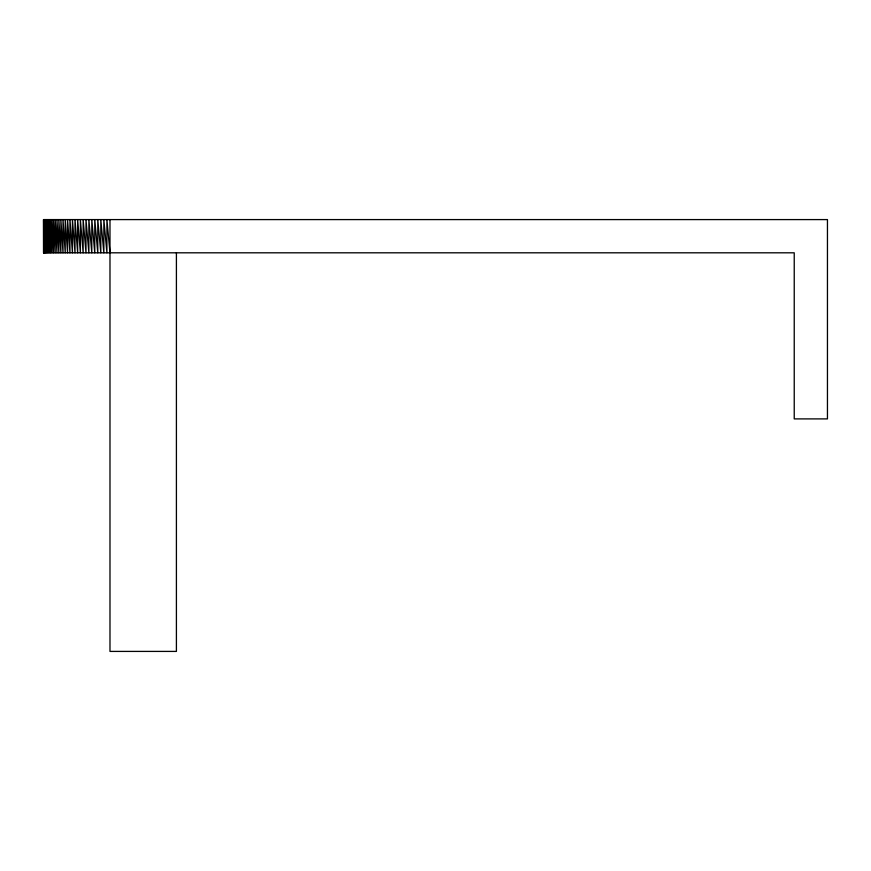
<?xml version="1.0" encoding="UTF-8"?>
<svg xmlns="http://www.w3.org/2000/svg" width="871" height="871" viewBox="0 0 871 871"><rect width="100%" height="100%" fill="white"/><g stroke="black" fill="none" stroke-linecap="round" stroke-linejoin="round"><path stroke-width="1.31" d="M43.55 219.59L827.45 219.59L827.45 418.897L794.232 418.897L794.232 252.808L43.55 252.808L43.55 219.59L43.626 252.808M109.986 252.808L106.915 219.59L106.915 252.808L103.856 219.59L103.856 252.808L100.807 219.59L100.807 252.808L97.781 219.59L97.781 252.808L94.776 219.59L94.776 252.808L91.803 219.59L91.803 252.808L88.875 219.59L88.875 252.808L85.989 219.59L85.989 252.808L83.148 219.59L83.148 252.808L80.372 219.59L80.372 252.808L77.661 219.59L77.661 252.808L75.015 219.59L75.015 252.808L72.435 219.59L72.435 252.808L69.952 219.59L69.952 252.808L67.546 219.59L67.546 252.808L65.227 219.59L65.227 252.808L63.006 219.59L63.006 252.808L60.883 219.59L60.883 252.808L58.869 219.59L58.869 252.808L56.963 219.59L56.963 252.808L55.178 219.59L55.178 252.808L53.501 219.59L53.501 252.808L51.944 219.59L51.944 252.808L50.518 219.59L50.518 252.808L49.212 219.59L49.212 252.808L48.036 219.59L48.036 252.808L46.99 219.59L46.99 252.808L46.087 219.59L46.087 252.808L45.314 219.59L45.314 252.808L44.682 219.59L44.682 252.808L44.192 219.59L44.192 252.808L43.833 219.59L43.833 252.808L43.626 219.59M176.41 252.808L176.41 651.41L109.986 651.41L109.986 219.59"/></g></svg>
